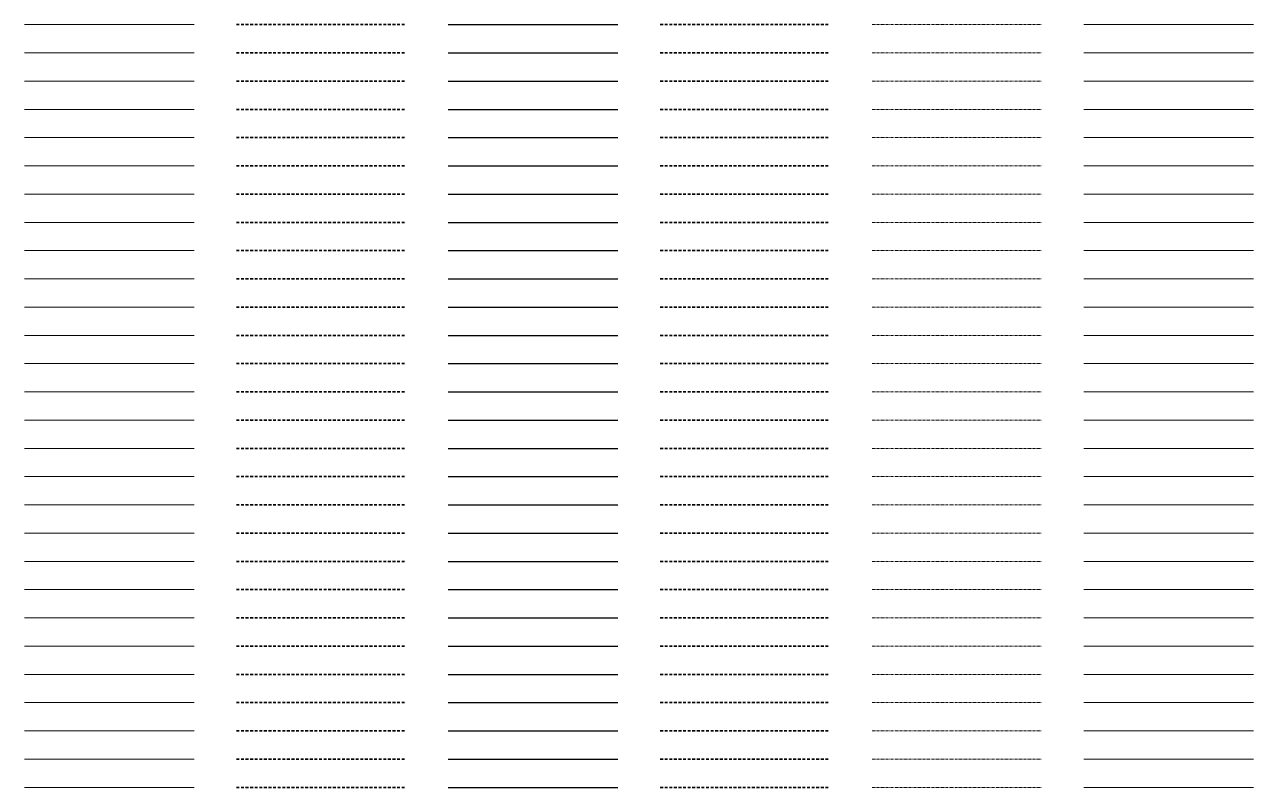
# Model space of a CAD drawing. Header units: metres. Extents: x -170 to 2070, y -13 to 17840.
# Drawn here: x 150 to 1020, y 10580 to 11120 of the extents above; entities that cross this region are included whole.
import ezdxf
from ezdxf.lldxf.tags import DXFTag

# ---------------------------------------------------------------- set-up
doc = ezdxf.new("R2010")
doc.units = ezdxf.units.M
doc.linetypes.add('KL-SO', pattern=[3.25, 2, -1.25])
doc.linetypes.add('KL-VERLATEN-SO', pattern=[3.25, 2, -0.5, 0.25, -0.5])
for name, color, linetype, lineweight in [('B-OI-KL-ET_MS_AANSLUITNET_20 kV_3x95Alrm as50-G', 7, 'Continuous', 18), ('B-OI-KL-ET_MS_AANSLUITNET_20 kV_3x95Alrm as50-RESERVE-G', 7, 'KL-RESERVE-SO', 18), ('B-OI-KL-ET_MS_AANSLUITNET_20 kV_3x95Alrm as50-VERLATEN-G', 7, 'KL-VERLATEN-SO', 18), ('B-OI-KL-ET_MS_AANSLUITNET_20 kV_OVERIG-G', 7, 'Continuous', 18), ('B-OI-KL-ET_MS_AANSLUITNET_20 kV_OVERIG-RESERVE-G', 7, 'KL-RESERVE-SO', 18), ('B-OI-KL-ET_MS_AANSLUITNET_20 kV_OVERIG-VERLATEN-G', 7, 'KL-VERLATEN-SO', 18), ('B-OI-KL-ET_MS_AANSLUITNET_3 kV_1x240Alrm as25-G', 7, 'Continuous', 18), ('B-OI-KL-ET_MS_AANSLUITNET_3 kV_1x240Alrm as25-RESERVE-G', 7, 'KL-RESERVE-SO', 18), ('B-OI-KL-ET_MS_AANSLUITNET_3 kV_1x240Alrm as25-VERLATEN-G', 7, 'KL-VERLATEN-SO', 18), ('B-OI-KL-ET_MS_AANSLUITNET_3 kV_1x400Cu 50as-G', 7, 'Continuous', 18), ('B-OI-KL-ET_MS_AANSLUITNET_3 kV_1x400Cu 50as-RESERVE-G', 7, 'KL-RESERVE-SO', 18), ('B-OI-KL-ET_MS_AANSLUITNET_3 kV_1x400Cu 50as-VERLATEN-G', 7, 'KL-VERLATEN-SO', 18), ('B-OI-KL-ET_MS_AANSLUITNET_3 kV_1x630Alrm as35-G', 7, 'Continuous', 18), ('B-OI-KL-ET_MS_AANSLUITNET_3 kV_1x630Alrm as35-RESERVE-G', 7, 'KL-RESERVE-SO', 18), ('B-OI-KL-ET_MS_AANSLUITNET_3 kV_1x630Alrm as35-VERLATEN-G', 7, 'KL-VERLATEN-SO', 18), ('B-OI-KL-ET_MS_AANSLUITNET_3 kV_1x630Alrm as50-G', 7, 'Continuous', 18), ('B-OI-KL-ET_MS_AANSLUITNET_3 kV_1x630Alrm as50-RESERVE-G', 7, 'KL-RESERVE-SO', 18), ('B-OI-KL-ET_MS_AANSLUITNET_3 kV_1x630Alrm as50-VERLATEN-G', 7, 'KL-VERLATEN-SO', 18), ('B-OI-KL-ET_MS_AANSLUITNET_3 kV_1x630Cu as35-G', 7, 'Continuous', 18), ('B-OI-KL-ET_MS_AANSLUITNET_3 kV_1x630Cu as35-RESERVE-G', 7, 'KL-RESERVE-SO', 18), ('B-OI-KL-ET_MS_AANSLUITNET_3 kV_1x630Cu as35-VERLATEN-G', 7, 'KL-VERLATEN-SO', 18), ('B-OI-KL-ET_MS_AANSLUITNET_3 kV_1x630Cu as50-G', 7, 'Continuous', 18), ('B-OI-KL-ET_MS_AANSLUITNET_3 kV_1x630Cu as50-RESERVE-G', 7, 'KL-RESERVE-SO', 18), ('B-OI-KL-ET_MS_AANSLUITNET_3 kV_1x630Cu as50-VERLATEN-G', 7, 'KL-VERLATEN-SO', 18), ('B-OI-KL-ET_MS_AANSLUITNET_3 kV_1x630Cu as70-G', 7, 'Continuous', 18), ('B-OI-KL-ET_MS_AANSLUITNET_3 kV_1x630Cu as70-RESERVE-G', 7, 'KL-RESERVE-SO', 18), ('B-OI-KL-ET_MS_AANSLUITNET_3 kV_1x630Cu as70-VERLATEN-G', 7, 'KL-VERLATEN-SO', 18), ('B-OI-KL-ET_MS_AANSLUITNET_3 kV_1x800Alrm as35-G', 7, 'Continuous', 18), ('B-OI-KL-ET_MS_AANSLUITNET_3 kV_1x800Alrm as35-RESERVE-G', 7, 'KL-RESERVE-SO', 18), ('B-OI-KL-ET_MS_AANSLUITNET_3 kV_1x800Alrm as35-VERLATEN-G', 7, 'KL-VERLATEN-SO', 18), ('B-OI-KL-ET_MS_AANSLUITNET_3 kV_1x800Alrm as50-G', 7, 'Continuous', 18), ('B-OI-KL-ET_MS_AANSLUITNET_3 kV_1x800Alrm as50-RESERVE-G', 7, 'KL-RESERVE-SO', 18), ('B-OI-KL-ET_MS_AANSLUITNET_3 kV_1x800Alrm as50-VERLATEN-G', 7, 'KL-VERLATEN-SO', 18), ('B-OI-KL-ET_MS_AANSLUITNET_3 kV_3x240Alrm as35-G', 7, 'Continuous', 18), ('B-OI-KL-ET_MS_AANSLUITNET_3 kV_3x240Alrm as35-RESERVE-G', 7, 'KL-RESERVE-SO', 18), ('B-OI-KL-ET_MS_AANSLUITNET_3 kV_3x240Alrm as35-VERLATEN-G', 7, 'KL-VERLATEN-SO', 18), ('B-OI-KL-ET_MS_AANSLUITNET_3 kV_3x240Alrm as50-G', 7, 'Continuous', 18), ('B-OI-KL-ET_MS_AANSLUITNET_3 kV_3x240Alrm as50-RESERVE-G', 7, 'KL-RESERVE-SO', 18), ('B-OI-KL-ET_MS_AANSLUITNET_3 kV_3x240Alrm as50-VERLATEN-G', 7, 'KL-VERLATEN-SO', 18), ('B-OI-KL-ET_MS_AANSLUITNET_3 kV_3x95Alrm as50-G', 7, 'Continuous', 18), ('B-OI-KL-ET_MS_AANSLUITNET_3 kV_3x95Alrm as50-RESERVE-G', 7, 'KL-RESERVE-SO', 18), ('B-OI-KL-ET_MS_AANSLUITNET_3 kV_3x95Alrm as50-VERLATEN-G', 7, 'KL-VERLATEN-SO', 18), ('B-OI-KL-ET_MS_AANSLUITNET_3 kV_OVERIG-G', 7, 'Continuous', 18), ('B-OI-KL-ET_MS_AANSLUITNET_3 kV_OVERIG-RESERVE-G', 7, 'KL-RESERVE-SO', 18), ('B-OI-KL-ET_MS_AANSLUITNET_3 kV_OVERIG-VERLATEN-G', 7, 'KL-VERLATEN-SO', 18), ('B-OI-KL-ET_MS_AANSLUITNET_6 kV_1x240Alrm as25-G', 7, 'Continuous', 18), ('B-OI-KL-ET_MS_AANSLUITNET_6 kV_1x240Alrm as25-RESERVE-G', 7, 'KL-RESERVE-SO', 18), ('B-OI-KL-ET_MS_AANSLUITNET_6 kV_1x240Alrm as25-VERLATEN-G', 7, 'KL-VERLATEN-SO', 18), ('B-OI-KL-ET_MS_AANSLUITNET_6 kV_1x400Cu 50as-G', 7, 'Continuous', 18), ('B-OI-KL-ET_MS_AANSLUITNET_6 kV_1x400Cu 50as-RESERVE-G', 7, 'KL-RESERVE-SO', 18), ('B-OI-KL-ET_MS_AANSLUITNET_6 kV_1x400Cu 50as-VERLATEN-G', 7, 'KL-VERLATEN-SO', 18), ('B-OI-KL-ET_MS_AANSLUITNET_6 kV_1x630Alrm as35-G', 7, 'Continuous', 18), ('B-OI-KL-ET_MS_AANSLUITNET_6 kV_1x630Alrm as35-RESERVE-G', 7, 'KL-RESERVE-SO', 18), ('B-OI-KL-ET_MS_AANSLUITNET_6 kV_1x630Alrm as35-VERLATEN-G', 7, 'KL-VERLATEN-SO', 18), ('B-OI-KL-ET_MS_AANSLUITNET_6 kV_1x630Alrm as50-G', 7, 'Continuous', 18), ('B-OI-KL-ET_MS_AANSLUITNET_6 kV_1x630Alrm as50-RESERVE-G', 7, 'KL-RESERVE-SO', 18), ('B-OI-KL-ET_MS_AANSLUITNET_6 kV_1x630Alrm as50-VERLATEN-G', 7, 'KL-VERLATEN-SO', 18), ('B-OI-KL-ET_MS_AANSLUITNET_6 kV_1x630Cu as35-G', 7, 'Continuous', 18), ('B-OI-KL-ET_MS_AANSLUITNET_6 kV_1x630Cu as35-RESERVE-G', 7, 'KL-RESERVE-SO', 18), ('B-OI-KL-ET_MS_AANSLUITNET_6 kV_1x630Cu as35-VERLATEN-G', 7, 'KL-VERLATEN-SO', 18), ('B-OI-KL-ET_MS_AANSLUITNET_6 kV_1x630Cu as50-G', 7, 'Continuous', 18), ('B-OI-KL-ET_MS_AANSLUITNET_6 kV_1x630Cu as50-RESERVE-G', 7, 'KL-RESERVE-SO', 18), ('B-OI-KL-ET_MS_AANSLUITNET_6 kV_1x630Cu as50-VERLATEN-G', 7, 'KL-VERLATEN-SO', 18), ('B-OI-KL-ET_MS_AANSLUITNET_6 kV_1x630Cu as70-G', 7, 'Continuous', 18), ('B-OI-KL-ET_MS_AANSLUITNET_6 kV_1x630Cu as70-RESERVE-G', 7, 'KL-RESERVE-SO', 18), ('B-OI-KL-ET_MS_AANSLUITNET_6 kV_1x630Cu as70-VERLATEN-G', 7, 'KL-VERLATEN-SO', 18), ('B-OI-KL-ET_MS_AANSLUITNET_6 kV_1x800Alrm as35-G', 7, 'Continuous', 18), ('B-OI-KL-ET_MS_AANSLUITNET_6 kV_1x800Alrm as35-RESERVE-G', 7, 'KL-RESERVE-SO', 18), ('B-OI-KL-ET_MS_AANSLUITNET_6 kV_1x800Alrm as35-VERLATEN-G', 7, 'KL-VERLATEN-SO', 18), ('B-OI-KL-ET_MS_AANSLUITNET_6 kV_1x800Alrm as50-G', 7, 'Continuous', 18), ('B-OI-KL-ET_MS_AANSLUITNET_6 kV_1x800Alrm as50-RESERVE-G', 7, 'KL-RESERVE-SO', 18), ('B-OI-KL-ET_MS_AANSLUITNET_6 kV_1x800Alrm as50-VERLATEN-G', 7, 'KL-VERLATEN-SO', 18), ('B-OI-KL-ET_MS_AANSLUITNET_6 kV_3x240Alrm as35-G', 7, 'Continuous', 18), ('B-OI-KL-ET_MS_AANSLUITNET_6 kV_3x240Alrm as35-RESERVE-G', 7, 'KL-RESERVE-SO', 18), ('B-OI-KL-ET_MS_AANSLUITNET_6 kV_3x240Alrm as35-VERLATEN-G', 7, 'KL-VERLATEN-SO', 18), ('B-OI-KL-ET_MS_AANSLUITNET_6 kV_3x240Alrm as50-G', 7, 'Continuous', 18), ('B-OI-KL-ET_MS_AANSLUITNET_6 kV_3x240Alrm as50-RESERVE-G', 7, 'KL-RESERVE-SO', 18), ('B-OI-KL-ET_MS_AANSLUITNET_6 kV_3x240Alrm as50-VERLATEN-G', 7, 'KL-VERLATEN-SO', 18), ('B-OI-KL-ET_MS_AANSLUITNET_6 kV_3x95Alrm as50-G', 7, 'Continuous', 18), ('B-OI-KL-ET_MS_AANSLUITNET_6 kV_3x95Alrm as50-RESERVE-G', 7, 'KL-RESERVE-SO', 18), ('B-OI-KL-ET_MS_AANSLUITNET_6 kV_3x95Alrm as50-VERLATEN-G', 7, 'KL-VERLATEN-SO', 18), ('B-OI-KL-ET_MS_AANSLUITNET_6 kV_OVERIG-G', 7, 'Continuous', 18), ('B-OI-KL-ET_MS_AANSLUITNET_6 kV_OVERIG-RESERVE-G', 7, 'KL-RESERVE-SO', 18), ('B-OI-KL-ET_MS_AANSLUITNET_6 kV_OVERIG-VERLATEN-G', 7, 'KL-VERLATEN-SO', 18), ('N-OI-KL-ET_MS_AANSLUITNET_20 kV_3x95Alrm as50-G', 7, 'KL-SO', 35), ('N-OI-KL-ET_MS_AANSLUITNET_20 kV_OVERIG-G', 7, 'KL-SO', 35), ('N-OI-KL-ET_MS_AANSLUITNET_3 kV_1x240Alrm as25-G', 7, 'KL-SO', 35), ('N-OI-KL-ET_MS_AANSLUITNET_3 kV_1x400Cu 50as-G', 7, 'KL-SO', 35), ('N-OI-KL-ET_MS_AANSLUITNET_3 kV_1x630Alrm as35-G', 7, 'KL-SO', 35), ('N-OI-KL-ET_MS_AANSLUITNET_3 kV_1x630Alrm as50-G', 7, 'KL-SO', 35), ('N-OI-KL-ET_MS_AANSLUITNET_3 kV_1x630Cu as35-G', 7, 'KL-SO', 35), ('N-OI-KL-ET_MS_AANSLUITNET_3 kV_1x630Cu as50-G', 7, 'KL-SO', 35), ('N-OI-KL-ET_MS_AANSLUITNET_3 kV_1x630Cu as70-G', 7, 'KL-SO', 35), ('N-OI-KL-ET_MS_AANSLUITNET_3 kV_1x800Alrm as35-G', 7, 'KL-SO', 35), ('N-OI-KL-ET_MS_AANSLUITNET_3 kV_1x800Alrm as50-G', 7, 'KL-SO', 35), ('N-OI-KL-ET_MS_AANSLUITNET_3 kV_3x240Alrm as35-G', 7, 'KL-SO', 35), ('N-OI-KL-ET_MS_AANSLUITNET_3 kV_3x240Alrm as50-G', 7, 'KL-SO', 35), ('N-OI-KL-ET_MS_AANSLUITNET_3 kV_3x95Alrm as50-G', 7, 'KL-SO', 35), ('N-OI-KL-ET_MS_AANSLUITNET_3 kV_OVERIG-G', 7, 'KL-SO', 35), ('N-OI-KL-ET_MS_AANSLUITNET_6 kV_1x240Alrm as25-G', 7, 'KL-SO', 35), ('N-OI-KL-ET_MS_AANSLUITNET_6 kV_1x400Cu 50as-G', 7, 'KL-SO', 35), ('N-OI-KL-ET_MS_AANSLUITNET_6 kV_1x630Alrm as35-G', 7, 'KL-SO', 35), ('N-OI-KL-ET_MS_AANSLUITNET_6 kV_1x630Alrm as50-G', 7, 'KL-SO', 35), ('N-OI-KL-ET_MS_AANSLUITNET_6 kV_1x630Cu as35-G', 7, 'KL-SO', 35), ('N-OI-KL-ET_MS_AANSLUITNET_6 kV_1x630Cu as50-G', 7, 'KL-SO', 35), ('N-OI-KL-ET_MS_AANSLUITNET_6 kV_1x630Cu as70-G', 7, 'KL-SO', 35), ('N-OI-KL-ET_MS_AANSLUITNET_6 kV_1x800Alrm as35-G', 7, 'KL-SO', 35), ('N-OI-KL-ET_MS_AANSLUITNET_6 kV_1x800Alrm as50-G', 7, 'KL-SO', 35), ('N-OI-KL-ET_MS_AANSLUITNET_6 kV_3x240Alrm as35-G', 7, 'KL-SO', 35), ('N-OI-KL-ET_MS_AANSLUITNET_6 kV_3x240Alrm as50-G', 7, 'KL-SO', 35), ('N-OI-KL-ET_MS_AANSLUITNET_6 kV_3x95Alrm as50-G', 7, 'KL-SO', 35), ('N-OI-KL-ET_MS_AANSLUITNET_6 kV_OVERIG-G', 7, 'KL-SO', 35), ('R-OI-KL-ET_MS_AANSLUITNET_20 kV_3x95Alrm as50-G', 7, 'KL-SO', 35), ('R-OI-KL-ET_MS_AANSLUITNET_20 kV_OVERIG-G', 7, 'KL-SO', 35), ('R-OI-KL-ET_MS_AANSLUITNET_3 kV_1x240Alrm as25-G', 7, 'KL-SO', 35), ('R-OI-KL-ET_MS_AANSLUITNET_3 kV_1x400Cu 50as-G', 7, 'KL-SO', 35), ('R-OI-KL-ET_MS_AANSLUITNET_3 kV_1x630Alrm as35-G', 7, 'KL-SO', 35), ('R-OI-KL-ET_MS_AANSLUITNET_3 kV_1x630Alrm as50-G', 7, 'KL-SO', 35), ('R-OI-KL-ET_MS_AANSLUITNET_3 kV_1x630Cu as35-G', 7, 'KL-SO', 35), ('R-OI-KL-ET_MS_AANSLUITNET_3 kV_1x630Cu as50-G', 7, 'KL-SO', 35), ('R-OI-KL-ET_MS_AANSLUITNET_3 kV_1x630Cu as70-G', 7, 'KL-SO', 35), ('R-OI-KL-ET_MS_AANSLUITNET_3 kV_1x800Alrm as35-G', 7, 'KL-SO', 35), ('R-OI-KL-ET_MS_AANSLUITNET_3 kV_1x800Alrm as50-G', 7, 'KL-SO', 35), ('R-OI-KL-ET_MS_AANSLUITNET_3 kV_3x240Alrm as35-G', 7, 'KL-SO', 35), ('R-OI-KL-ET_MS_AANSLUITNET_3 kV_3x240Alrm as50-G', 7, 'KL-SO', 35), ('R-OI-KL-ET_MS_AANSLUITNET_3 kV_3x95Alrm as50-G', 7, 'KL-SO', 35), ('R-OI-KL-ET_MS_AANSLUITNET_3 kV_OVERIG-G', 7, 'KL-SO', 35), ('R-OI-KL-ET_MS_AANSLUITNET_6 kV_1x240Alrm as25-G', 7, 'KL-SO', 35), ('R-OI-KL-ET_MS_AANSLUITNET_6 kV_1x400Cu 50as-G', 7, 'KL-SO', 35), ('R-OI-KL-ET_MS_AANSLUITNET_6 kV_1x630Alrm as35-G', 7, 'KL-SO', 35), ('R-OI-KL-ET_MS_AANSLUITNET_6 kV_1x630Alrm as50-G', 7, 'KL-SO', 35), ('R-OI-KL-ET_MS_AANSLUITNET_6 kV_1x630Cu as35-G', 7, 'KL-SO', 35), ('R-OI-KL-ET_MS_AANSLUITNET_6 kV_1x630Cu as50-G', 7, 'KL-SO', 35), ('R-OI-KL-ET_MS_AANSLUITNET_6 kV_1x630Cu as70-G', 7, 'KL-SO', 35), ('R-OI-KL-ET_MS_AANSLUITNET_6 kV_1x800Alrm as35-G', 7, 'KL-SO', 35), ('R-OI-KL-ET_MS_AANSLUITNET_6 kV_1x800Alrm as50-G', 7, 'KL-SO', 35), ('R-OI-KL-ET_MS_AANSLUITNET_6 kV_3x240Alrm as35-G', 7, 'KL-SO', 35), ('R-OI-KL-ET_MS_AANSLUITNET_6 kV_3x240Alrm as50-G', 7, 'KL-SO', 35), ('R-OI-KL-ET_MS_AANSLUITNET_6 kV_3x95Alrm as50-G', 7, 'KL-SO', 35), ('R-OI-KL-ET_MS_AANSLUITNET_6 kV_OVERIG-G', 7, 'KL-SO', 35), ('V-OI-KL-ET_MS_AANSLUITNET_20 kV_3x95Alrm as50-G', 7, 'V-KL-SO', 25), ('V-OI-KL-ET_MS_AANSLUITNET_20 kV_OVERIG-G', 7, 'V-KL-SO', 25), ('V-OI-KL-ET_MS_AANSLUITNET_3 kV_1x240Alrm as25-G', 7, 'V-KL-SO', 25), ('V-OI-KL-ET_MS_AANSLUITNET_3 kV_1x400Cu 50as-G', 7, 'V-KL-SO', 25), ('V-OI-KL-ET_MS_AANSLUITNET_3 kV_1x630Alrm as35-G', 7, 'V-KL-SO', 25), ('V-OI-KL-ET_MS_AANSLUITNET_3 kV_1x630Alrm as50-G', 7, 'V-KL-SO', 25), ('V-OI-KL-ET_MS_AANSLUITNET_3 kV_1x630Cu as35-G', 7, 'V-KL-SO', 25), ('V-OI-KL-ET_MS_AANSLUITNET_3 kV_1x630Cu as50-G', 7, 'V-KL-SO', 25), ('V-OI-KL-ET_MS_AANSLUITNET_3 kV_1x630Cu as70-G', 7, 'V-KL-SO', 25), ('V-OI-KL-ET_MS_AANSLUITNET_3 kV_1x800Alrm as35-G', 7, 'V-KL-SO', 25), ('V-OI-KL-ET_MS_AANSLUITNET_3 kV_1x800Alrm as50-G', 7, 'V-KL-SO', 25), ('V-OI-KL-ET_MS_AANSLUITNET_3 kV_3x240Alrm as35-G', 7, 'V-KL-SO', 25), ('V-OI-KL-ET_MS_AANSLUITNET_3 kV_3x240Alrm as50-G', 7, 'V-KL-SO', 25), ('V-OI-KL-ET_MS_AANSLUITNET_3 kV_3x95Alrm as50-G', 7, 'V-KL-SO', 25), ('V-OI-KL-ET_MS_AANSLUITNET_3 kV_OVERIG-G', 7, 'V-KL-SO', 25), ('V-OI-KL-ET_MS_AANSLUITNET_6 kV_1x240Alrm as25-G', 7, 'V-KL-SO', 25), ('V-OI-KL-ET_MS_AANSLUITNET_6 kV_1x400Cu 50as-G', 7, 'V-KL-SO', 25), ('V-OI-KL-ET_MS_AANSLUITNET_6 kV_1x630Alrm as35-G', 7, 'V-KL-SO', 25), ('V-OI-KL-ET_MS_AANSLUITNET_6 kV_1x630Alrm as50-G', 7, 'V-KL-SO', 25), ('V-OI-KL-ET_MS_AANSLUITNET_6 kV_1x630Cu as35-G', 7, 'V-KL-SO', 25), ('V-OI-KL-ET_MS_AANSLUITNET_6 kV_1x630Cu as50-G', 7, 'V-KL-SO', 25), ('V-OI-KL-ET_MS_AANSLUITNET_6 kV_1x630Cu as70-G', 7, 'V-KL-SO', 25), ('V-OI-KL-ET_MS_AANSLUITNET_6 kV_1x800Alrm as35-G', 7, 'V-KL-SO', 25), ('V-OI-KL-ET_MS_AANSLUITNET_6 kV_1x800Alrm as50-G', 7, 'V-KL-SO', 25), ('V-OI-KL-ET_MS_AANSLUITNET_6 kV_3x240Alrm as35-G', 7, 'V-KL-SO', 25), ('V-OI-KL-ET_MS_AANSLUITNET_6 kV_3x240Alrm as50-G', 7, 'V-KL-SO', 25), ('V-OI-KL-ET_MS_AANSLUITNET_6 kV_3x95Alrm as50-G', 7, 'V-KL-SO', 25), ('V-OI-KL-ET_MS_AANSLUITNET_6 kV_OVERIG-G', 7, 'V-KL-SO', 25)]:
    doc.layers.add(name, color=color, linetype=linetype, lineweight=lineweight)
tags = doc.linetypes.add('KL-RESERVE-SO', pattern='A,7,-2,["RS",Standard,S=1,R=0,X=-1,Y=-0.5],-1.5', length=10.5).pattern_tags.tags
tags[6] = DXFTag(74, 10)
doc.linetypes.add('V-KL-SO', pattern='A,2,[24,nlcs.shx,S=0.75,R=0,X=0,Y=0],2', length=4)

msp = doc.modelspace()

# ---------------------------------------------------------------- linework, layer by layer
at = {"layer": 'B-OI-KL-ET_MS_AANSLUITNET_20 kV_3x95Alrm as50-G'}
msp.add_line((150, 10580), (270, 10580), dxfattribs=at)
at = {"layer": 'B-OI-KL-ET_MS_AANSLUITNET_20 kV_3x95Alrm as50-RESERVE-G'}
msp.add_line((900, 10580), (1020, 10580), dxfattribs=at)
at = {"layer": 'B-OI-KL-ET_MS_AANSLUITNET_20 kV_3x95Alrm as50-VERLATEN-G'}
msp.add_line((750, 10580), (870, 10580), dxfattribs=at)
at = {"layer": 'B-OI-KL-ET_MS_AANSLUITNET_20 kV_OVERIG-G'}
msp.add_line((150, 10600), (270, 10600), dxfattribs=at)
at = {"layer": 'B-OI-KL-ET_MS_AANSLUITNET_20 kV_OVERIG-RESERVE-G'}
msp.add_line((900, 10600), (1020, 10600), dxfattribs=at)
at = {"layer": 'B-OI-KL-ET_MS_AANSLUITNET_20 kV_OVERIG-VERLATEN-G'}
msp.add_line((750, 10600), (870, 10600), dxfattribs=at)
at = {"layer": 'B-OI-KL-ET_MS_AANSLUITNET_3 kV_1x240Alrm as25-G'}
msp.add_line((150, 10620), (270, 10620), dxfattribs=at)
at = {"layer": 'B-OI-KL-ET_MS_AANSLUITNET_3 kV_1x240Alrm as25-RESERVE-G'}
msp.add_line((900, 10620), (1020, 10620), dxfattribs=at)
at = {"layer": 'B-OI-KL-ET_MS_AANSLUITNET_3 kV_1x240Alrm as25-VERLATEN-G'}
msp.add_line((750, 10620), (870, 10620), dxfattribs=at)
at = {"layer": 'B-OI-KL-ET_MS_AANSLUITNET_3 kV_1x400Cu 50as-G'}
msp.add_line((150, 10640), (270, 10640), dxfattribs=at)
at = {"layer": 'B-OI-KL-ET_MS_AANSLUITNET_3 kV_1x400Cu 50as-RESERVE-G'}
msp.add_line((900, 10640), (1020, 10640), dxfattribs=at)
at = {"layer": 'B-OI-KL-ET_MS_AANSLUITNET_3 kV_1x400Cu 50as-VERLATEN-G'}
msp.add_line((750, 10640), (870, 10640), dxfattribs=at)
at = {"layer": 'B-OI-KL-ET_MS_AANSLUITNET_3 kV_1x630Alrm as35-G'}
msp.add_line((150, 10660), (270, 10660), dxfattribs=at)
at = {"layer": 'B-OI-KL-ET_MS_AANSLUITNET_3 kV_1x630Alrm as35-RESERVE-G'}
msp.add_line((900, 10660), (1020, 10660), dxfattribs=at)
at = {"layer": 'B-OI-KL-ET_MS_AANSLUITNET_3 kV_1x630Alrm as35-VERLATEN-G'}
msp.add_line((750, 10660), (870, 10660), dxfattribs=at)
at = {"layer": 'B-OI-KL-ET_MS_AANSLUITNET_3 kV_1x630Alrm as50-G'}
msp.add_line((150, 10680), (270, 10680), dxfattribs=at)
at = {"layer": 'B-OI-KL-ET_MS_AANSLUITNET_3 kV_1x630Alrm as50-RESERVE-G'}
msp.add_line((900, 10680), (1020, 10680), dxfattribs=at)
at = {"layer": 'B-OI-KL-ET_MS_AANSLUITNET_3 kV_1x630Alrm as50-VERLATEN-G'}
msp.add_line((750, 10680), (870, 10680), dxfattribs=at)
at = {"layer": 'B-OI-KL-ET_MS_AANSLUITNET_3 kV_1x630Cu as35-G'}
msp.add_line((150, 10700), (270, 10700), dxfattribs=at)
at = {"layer": 'B-OI-KL-ET_MS_AANSLUITNET_3 kV_1x630Cu as35-RESERVE-G'}
msp.add_line((900, 10700), (1020, 10700), dxfattribs=at)
at = {"layer": 'B-OI-KL-ET_MS_AANSLUITNET_3 kV_1x630Cu as35-VERLATEN-G'}
msp.add_line((750, 10700), (870, 10700), dxfattribs=at)
at = {"layer": 'B-OI-KL-ET_MS_AANSLUITNET_3 kV_1x630Cu as50-G'}
msp.add_line((150, 10720), (270, 10720), dxfattribs=at)
at = {"layer": 'B-OI-KL-ET_MS_AANSLUITNET_3 kV_1x630Cu as50-RESERVE-G'}
msp.add_line((900, 10720), (1020, 10720), dxfattribs=at)
at = {"layer": 'B-OI-KL-ET_MS_AANSLUITNET_3 kV_1x630Cu as50-VERLATEN-G'}
msp.add_line((750, 10720), (870, 10720), dxfattribs=at)
at = {"layer": 'B-OI-KL-ET_MS_AANSLUITNET_3 kV_1x630Cu as70-G'}
msp.add_line((150, 10740), (270, 10740), dxfattribs=at)
at = {"layer": 'B-OI-KL-ET_MS_AANSLUITNET_3 kV_1x630Cu as70-RESERVE-G'}
msp.add_line((900, 10740), (1020, 10740), dxfattribs=at)
at = {"layer": 'B-OI-KL-ET_MS_AANSLUITNET_3 kV_1x630Cu as70-VERLATEN-G'}
msp.add_line((750, 10740), (870, 10740), dxfattribs=at)
at = {"layer": 'B-OI-KL-ET_MS_AANSLUITNET_3 kV_1x800Alrm as35-G'}
msp.add_line((150, 10760), (270, 10760), dxfattribs=at)
at = {"layer": 'B-OI-KL-ET_MS_AANSLUITNET_3 kV_1x800Alrm as35-RESERVE-G'}
msp.add_line((900, 10760), (1020, 10760), dxfattribs=at)
at = {"layer": 'B-OI-KL-ET_MS_AANSLUITNET_3 kV_1x800Alrm as35-VERLATEN-G'}
msp.add_line((750, 10760), (870, 10760), dxfattribs=at)
at = {"layer": 'B-OI-KL-ET_MS_AANSLUITNET_3 kV_1x800Alrm as50-G'}
msp.add_line((150, 10780), (270, 10780), dxfattribs=at)
at = {"layer": 'B-OI-KL-ET_MS_AANSLUITNET_3 kV_1x800Alrm as50-RESERVE-G'}
msp.add_line((900, 10780), (1020, 10780), dxfattribs=at)
at = {"layer": 'B-OI-KL-ET_MS_AANSLUITNET_3 kV_1x800Alrm as50-VERLATEN-G'}
msp.add_line((750, 10780), (870, 10780), dxfattribs=at)
at = {"layer": 'B-OI-KL-ET_MS_AANSLUITNET_3 kV_3x240Alrm as35-G'}
msp.add_line((150, 10800), (270, 10800), dxfattribs=at)
at = {"layer": 'B-OI-KL-ET_MS_AANSLUITNET_3 kV_3x240Alrm as35-RESERVE-G'}
msp.add_line((900, 10800), (1020, 10800), dxfattribs=at)
at = {"layer": 'B-OI-KL-ET_MS_AANSLUITNET_3 kV_3x240Alrm as35-VERLATEN-G'}
msp.add_line((750, 10800), (870, 10800), dxfattribs=at)
at = {"layer": 'B-OI-KL-ET_MS_AANSLUITNET_3 kV_3x240Alrm as50-G'}
msp.add_line((150, 10820), (270, 10820), dxfattribs=at)
at = {"layer": 'B-OI-KL-ET_MS_AANSLUITNET_3 kV_3x240Alrm as50-RESERVE-G'}
msp.add_line((900, 10820), (1020, 10820), dxfattribs=at)
at = {"layer": 'B-OI-KL-ET_MS_AANSLUITNET_3 kV_3x240Alrm as50-VERLATEN-G'}
msp.add_line((750, 10820), (870, 10820), dxfattribs=at)
at = {"layer": 'B-OI-KL-ET_MS_AANSLUITNET_3 kV_3x95Alrm as50-G'}
msp.add_line((150, 10840), (270, 10840), dxfattribs=at)
at = {"layer": 'B-OI-KL-ET_MS_AANSLUITNET_3 kV_3x95Alrm as50-RESERVE-G'}
msp.add_line((900, 10840), (1020, 10840), dxfattribs=at)
at = {"layer": 'B-OI-KL-ET_MS_AANSLUITNET_3 kV_3x95Alrm as50-VERLATEN-G'}
msp.add_line((750, 10840), (870, 10840), dxfattribs=at)
at = {"layer": 'B-OI-KL-ET_MS_AANSLUITNET_3 kV_OVERIG-G'}
msp.add_line((150, 10860), (270, 10860), dxfattribs=at)
at = {"layer": 'B-OI-KL-ET_MS_AANSLUITNET_3 kV_OVERIG-RESERVE-G'}
msp.add_line((900, 10860), (1020, 10860), dxfattribs=at)
at = {"layer": 'B-OI-KL-ET_MS_AANSLUITNET_3 kV_OVERIG-VERLATEN-G'}
msp.add_line((750, 10860), (870, 10860), dxfattribs=at)
at = {"layer": 'B-OI-KL-ET_MS_AANSLUITNET_6 kV_1x240Alrm as25-G'}
msp.add_line((150, 10880), (270, 10880), dxfattribs=at)
at = {"layer": 'B-OI-KL-ET_MS_AANSLUITNET_6 kV_1x240Alrm as25-RESERVE-G'}
msp.add_line((900, 10880), (1020, 10880), dxfattribs=at)
at = {"layer": 'B-OI-KL-ET_MS_AANSLUITNET_6 kV_1x240Alrm as25-VERLATEN-G'}
msp.add_line((750, 10880), (870, 10880), dxfattribs=at)
at = {"layer": 'B-OI-KL-ET_MS_AANSLUITNET_6 kV_1x400Cu 50as-G'}
msp.add_line((150, 10900), (270, 10900), dxfattribs=at)
at = {"layer": 'B-OI-KL-ET_MS_AANSLUITNET_6 kV_1x400Cu 50as-RESERVE-G'}
msp.add_line((900, 10900), (1020, 10900), dxfattribs=at)
at = {"layer": 'B-OI-KL-ET_MS_AANSLUITNET_6 kV_1x400Cu 50as-VERLATEN-G'}
msp.add_line((750, 10900), (870, 10900), dxfattribs=at)
at = {"layer": 'B-OI-KL-ET_MS_AANSLUITNET_6 kV_1x630Alrm as35-G'}
msp.add_line((150, 10920), (270, 10920), dxfattribs=at)
at = {"layer": 'B-OI-KL-ET_MS_AANSLUITNET_6 kV_1x630Alrm as35-RESERVE-G'}
msp.add_line((900, 10920), (1020, 10920), dxfattribs=at)
at = {"layer": 'B-OI-KL-ET_MS_AANSLUITNET_6 kV_1x630Alrm as35-VERLATEN-G'}
msp.add_line((750, 10920), (870, 10920), dxfattribs=at)
at = {"layer": 'B-OI-KL-ET_MS_AANSLUITNET_6 kV_1x630Alrm as50-G'}
msp.add_line((150, 10940), (270, 10940), dxfattribs=at)
at = {"layer": 'B-OI-KL-ET_MS_AANSLUITNET_6 kV_1x630Alrm as50-RESERVE-G'}
msp.add_line((900, 10940), (1020, 10940), dxfattribs=at)
at = {"layer": 'B-OI-KL-ET_MS_AANSLUITNET_6 kV_1x630Alrm as50-VERLATEN-G'}
msp.add_line((750, 10940), (870, 10940), dxfattribs=at)
at = {"layer": 'B-OI-KL-ET_MS_AANSLUITNET_6 kV_1x630Cu as35-G'}
msp.add_line((150, 10960), (270, 10960), dxfattribs=at)
at = {"layer": 'B-OI-KL-ET_MS_AANSLUITNET_6 kV_1x630Cu as35-RESERVE-G'}
msp.add_line((900, 10960), (1020, 10960), dxfattribs=at)
at = {"layer": 'B-OI-KL-ET_MS_AANSLUITNET_6 kV_1x630Cu as35-VERLATEN-G'}
msp.add_line((750, 10960), (870, 10960), dxfattribs=at)
at = {"layer": 'B-OI-KL-ET_MS_AANSLUITNET_6 kV_1x630Cu as50-G'}
msp.add_line((150, 10980), (270, 10980), dxfattribs=at)
at = {"layer": 'B-OI-KL-ET_MS_AANSLUITNET_6 kV_1x630Cu as50-RESERVE-G'}
msp.add_line((900, 10980), (1020, 10980), dxfattribs=at)
at = {"layer": 'B-OI-KL-ET_MS_AANSLUITNET_6 kV_1x630Cu as50-VERLATEN-G'}
msp.add_line((750, 10980), (870, 10980), dxfattribs=at)
at = {"layer": 'B-OI-KL-ET_MS_AANSLUITNET_6 kV_1x630Cu as70-G'}
msp.add_line((150, 11000), (270, 11000), dxfattribs=at)
at = {"layer": 'B-OI-KL-ET_MS_AANSLUITNET_6 kV_1x630Cu as70-RESERVE-G'}
msp.add_line((900, 11000), (1020, 11000), dxfattribs=at)
at = {"layer": 'B-OI-KL-ET_MS_AANSLUITNET_6 kV_1x630Cu as70-VERLATEN-G'}
msp.add_line((750, 11000), (870, 11000), dxfattribs=at)
at = {"layer": 'B-OI-KL-ET_MS_AANSLUITNET_6 kV_1x800Alrm as35-G'}
msp.add_line((150, 11020), (270, 11020), dxfattribs=at)
at = {"layer": 'B-OI-KL-ET_MS_AANSLUITNET_6 kV_1x800Alrm as35-RESERVE-G'}
msp.add_line((900, 11020), (1020, 11020), dxfattribs=at)
at = {"layer": 'B-OI-KL-ET_MS_AANSLUITNET_6 kV_1x800Alrm as35-VERLATEN-G'}
msp.add_line((750, 11020), (870, 11020), dxfattribs=at)
at = {"layer": 'B-OI-KL-ET_MS_AANSLUITNET_6 kV_1x800Alrm as50-G'}
msp.add_line((150, 11040), (270, 11040), dxfattribs=at)
at = {"layer": 'B-OI-KL-ET_MS_AANSLUITNET_6 kV_1x800Alrm as50-RESERVE-G'}
msp.add_line((900, 11040), (1020, 11040), dxfattribs=at)
at = {"layer": 'B-OI-KL-ET_MS_AANSLUITNET_6 kV_1x800Alrm as50-VERLATEN-G'}
msp.add_line((750, 11040), (870, 11040), dxfattribs=at)
at = {"layer": 'B-OI-KL-ET_MS_AANSLUITNET_6 kV_3x240Alrm as35-G'}
msp.add_line((150, 11060), (270, 11060), dxfattribs=at)
at = {"layer": 'B-OI-KL-ET_MS_AANSLUITNET_6 kV_3x240Alrm as35-RESERVE-G'}
msp.add_line((900, 11060), (1020, 11060), dxfattribs=at)
at = {"layer": 'B-OI-KL-ET_MS_AANSLUITNET_6 kV_3x240Alrm as35-VERLATEN-G'}
msp.add_line((750, 11060), (870, 11060), dxfattribs=at)
at = {"layer": 'B-OI-KL-ET_MS_AANSLUITNET_6 kV_3x240Alrm as50-G'}
msp.add_line((150, 11080), (270, 11080), dxfattribs=at)
at = {"layer": 'B-OI-KL-ET_MS_AANSLUITNET_6 kV_3x240Alrm as50-RESERVE-G'}
msp.add_line((900, 11080), (1020, 11080), dxfattribs=at)
at = {"layer": 'B-OI-KL-ET_MS_AANSLUITNET_6 kV_3x240Alrm as50-VERLATEN-G'}
msp.add_line((750, 11080), (870, 11080), dxfattribs=at)
at = {"layer": 'B-OI-KL-ET_MS_AANSLUITNET_6 kV_3x95Alrm as50-G'}
msp.add_line((150, 11100), (270, 11100), dxfattribs=at)
at = {"layer": 'B-OI-KL-ET_MS_AANSLUITNET_6 kV_3x95Alrm as50-RESERVE-G'}
msp.add_line((900, 11100), (1020, 11100), dxfattribs=at)
at = {"layer": 'B-OI-KL-ET_MS_AANSLUITNET_6 kV_3x95Alrm as50-VERLATEN-G'}
msp.add_line((750, 11100), (870, 11100), dxfattribs=at)
at = {"layer": 'B-OI-KL-ET_MS_AANSLUITNET_6 kV_OVERIG-G'}
msp.add_line((150, 11120), (270, 11120), dxfattribs=at)
at = {"layer": 'B-OI-KL-ET_MS_AANSLUITNET_6 kV_OVERIG-RESERVE-G'}
msp.add_line((900, 11120), (1020, 11120), dxfattribs=at)
at = {"layer": 'B-OI-KL-ET_MS_AANSLUITNET_6 kV_OVERIG-VERLATEN-G'}
msp.add_line((750, 11120), (870, 11120), dxfattribs=at)
at = {"layer": 'N-OI-KL-ET_MS_AANSLUITNET_20 kV_3x95Alrm as50-G'}
msp.add_line((300, 10580), (420, 10580), dxfattribs=at)
at = {"layer": 'N-OI-KL-ET_MS_AANSLUITNET_20 kV_OVERIG-G'}
msp.add_line((300, 10600), (420, 10600), dxfattribs=at)
at = {"layer": 'N-OI-KL-ET_MS_AANSLUITNET_3 kV_1x240Alrm as25-G'}
msp.add_line((300, 10620), (420, 10620), dxfattribs=at)
at = {"layer": 'N-OI-KL-ET_MS_AANSLUITNET_3 kV_1x400Cu 50as-G'}
msp.add_line((300, 10640), (420, 10640), dxfattribs=at)
at = {"layer": 'N-OI-KL-ET_MS_AANSLUITNET_3 kV_1x630Alrm as35-G'}
msp.add_line((300, 10660), (420, 10660), dxfattribs=at)
at = {"layer": 'N-OI-KL-ET_MS_AANSLUITNET_3 kV_1x630Alrm as50-G'}
msp.add_line((300, 10680), (420, 10680), dxfattribs=at)
at = {"layer": 'N-OI-KL-ET_MS_AANSLUITNET_3 kV_1x630Cu as35-G'}
msp.add_line((300, 10700), (420, 10700), dxfattribs=at)
at = {"layer": 'N-OI-KL-ET_MS_AANSLUITNET_3 kV_1x630Cu as50-G'}
msp.add_line((300, 10720), (420, 10720), dxfattribs=at)
at = {"layer": 'N-OI-KL-ET_MS_AANSLUITNET_3 kV_1x630Cu as70-G'}
msp.add_line((300, 10740), (420, 10740), dxfattribs=at)
at = {"layer": 'N-OI-KL-ET_MS_AANSLUITNET_3 kV_1x800Alrm as35-G'}
msp.add_line((300, 10760), (420, 10760), dxfattribs=at)
at = {"layer": 'N-OI-KL-ET_MS_AANSLUITNET_3 kV_1x800Alrm as50-G'}
msp.add_line((300, 10780), (420, 10780), dxfattribs=at)
at = {"layer": 'N-OI-KL-ET_MS_AANSLUITNET_3 kV_3x240Alrm as35-G'}
msp.add_line((300, 10800), (420, 10800), dxfattribs=at)
at = {"layer": 'N-OI-KL-ET_MS_AANSLUITNET_3 kV_3x240Alrm as50-G'}
msp.add_line((300, 10820), (420, 10820), dxfattribs=at)
at = {"layer": 'N-OI-KL-ET_MS_AANSLUITNET_3 kV_3x95Alrm as50-G'}
msp.add_line((300, 10840), (420, 10840), dxfattribs=at)
at = {"layer": 'N-OI-KL-ET_MS_AANSLUITNET_3 kV_OVERIG-G'}
msp.add_line((300, 10860), (420, 10860), dxfattribs=at)
at = {"layer": 'N-OI-KL-ET_MS_AANSLUITNET_6 kV_1x240Alrm as25-G'}
msp.add_line((300, 10880), (420, 10880), dxfattribs=at)
at = {"layer": 'N-OI-KL-ET_MS_AANSLUITNET_6 kV_1x400Cu 50as-G'}
msp.add_line((300, 10900), (420, 10900), dxfattribs=at)
at = {"layer": 'N-OI-KL-ET_MS_AANSLUITNET_6 kV_1x630Alrm as35-G'}
msp.add_line((300, 10920), (420, 10920), dxfattribs=at)
at = {"layer": 'N-OI-KL-ET_MS_AANSLUITNET_6 kV_1x630Alrm as50-G'}
msp.add_line((300, 10940), (420, 10940), dxfattribs=at)
at = {"layer": 'N-OI-KL-ET_MS_AANSLUITNET_6 kV_1x630Cu as35-G'}
msp.add_line((300, 10960), (420, 10960), dxfattribs=at)
at = {"layer": 'N-OI-KL-ET_MS_AANSLUITNET_6 kV_1x630Cu as50-G'}
msp.add_line((300, 10980), (420, 10980), dxfattribs=at)
at = {"layer": 'N-OI-KL-ET_MS_AANSLUITNET_6 kV_1x630Cu as70-G'}
msp.add_line((300, 11000), (420, 11000), dxfattribs=at)
at = {"layer": 'N-OI-KL-ET_MS_AANSLUITNET_6 kV_1x800Alrm as35-G'}
msp.add_line((300, 11020), (420, 11020), dxfattribs=at)
at = {"layer": 'N-OI-KL-ET_MS_AANSLUITNET_6 kV_1x800Alrm as50-G'}
msp.add_line((300, 11040), (420, 11040), dxfattribs=at)
at = {"layer": 'N-OI-KL-ET_MS_AANSLUITNET_6 kV_3x240Alrm as35-G'}
msp.add_line((300, 11060), (420, 11060), dxfattribs=at)
at = {"layer": 'N-OI-KL-ET_MS_AANSLUITNET_6 kV_3x240Alrm as50-G'}
msp.add_line((300, 11080), (420, 11080), dxfattribs=at)
at = {"layer": 'N-OI-KL-ET_MS_AANSLUITNET_6 kV_3x95Alrm as50-G'}
msp.add_line((300, 11100), (420, 11100), dxfattribs=at)
at = {"layer": 'N-OI-KL-ET_MS_AANSLUITNET_6 kV_OVERIG-G'}
msp.add_line((300, 11120), (420, 11120), dxfattribs=at)
at = {"layer": 'R-OI-KL-ET_MS_AANSLUITNET_20 kV_3x95Alrm as50-G'}
msp.add_line((600, 10580), (720, 10580), dxfattribs=at)
at = {"layer": 'R-OI-KL-ET_MS_AANSLUITNET_20 kV_OVERIG-G'}
msp.add_line((600, 10600), (720, 10600), dxfattribs=at)
at = {"layer": 'R-OI-KL-ET_MS_AANSLUITNET_3 kV_1x240Alrm as25-G'}
msp.add_line((600, 10620), (720, 10620), dxfattribs=at)
at = {"layer": 'R-OI-KL-ET_MS_AANSLUITNET_3 kV_1x400Cu 50as-G'}
msp.add_line((600, 10640), (720, 10640), dxfattribs=at)
at = {"layer": 'R-OI-KL-ET_MS_AANSLUITNET_3 kV_1x630Alrm as35-G'}
msp.add_line((600, 10660), (720, 10660), dxfattribs=at)
at = {"layer": 'R-OI-KL-ET_MS_AANSLUITNET_3 kV_1x630Alrm as50-G'}
msp.add_line((600, 10680), (720, 10680), dxfattribs=at)
at = {"layer": 'R-OI-KL-ET_MS_AANSLUITNET_3 kV_1x630Cu as35-G'}
msp.add_line((600, 10700), (720, 10700), dxfattribs=at)
at = {"layer": 'R-OI-KL-ET_MS_AANSLUITNET_3 kV_1x630Cu as50-G'}
msp.add_line((600, 10720), (720, 10720), dxfattribs=at)
at = {"layer": 'R-OI-KL-ET_MS_AANSLUITNET_3 kV_1x630Cu as70-G'}
msp.add_line((600, 10740), (720, 10740), dxfattribs=at)
at = {"layer": 'R-OI-KL-ET_MS_AANSLUITNET_3 kV_1x800Alrm as35-G'}
msp.add_line((600, 10760), (720, 10760), dxfattribs=at)
at = {"layer": 'R-OI-KL-ET_MS_AANSLUITNET_3 kV_1x800Alrm as50-G'}
msp.add_line((600, 10780), (720, 10780), dxfattribs=at)
at = {"layer": 'R-OI-KL-ET_MS_AANSLUITNET_3 kV_3x240Alrm as35-G'}
msp.add_line((600, 10800), (720, 10800), dxfattribs=at)
at = {"layer": 'R-OI-KL-ET_MS_AANSLUITNET_3 kV_3x240Alrm as50-G'}
msp.add_line((600, 10820), (720, 10820), dxfattribs=at)
at = {"layer": 'R-OI-KL-ET_MS_AANSLUITNET_3 kV_3x95Alrm as50-G'}
msp.add_line((600, 10840), (720, 10840), dxfattribs=at)
at = {"layer": 'R-OI-KL-ET_MS_AANSLUITNET_3 kV_OVERIG-G'}
msp.add_line((600, 10860), (720, 10860), dxfattribs=at)
at = {"layer": 'R-OI-KL-ET_MS_AANSLUITNET_6 kV_1x240Alrm as25-G'}
msp.add_line((600, 10880), (720, 10880), dxfattribs=at)
at = {"layer": 'R-OI-KL-ET_MS_AANSLUITNET_6 kV_1x400Cu 50as-G'}
msp.add_line((600, 10900), (720, 10900), dxfattribs=at)
at = {"layer": 'R-OI-KL-ET_MS_AANSLUITNET_6 kV_1x630Alrm as35-G'}
msp.add_line((600, 10920), (720, 10920), dxfattribs=at)
at = {"layer": 'R-OI-KL-ET_MS_AANSLUITNET_6 kV_1x630Alrm as50-G'}
msp.add_line((600, 10940), (720, 10940), dxfattribs=at)
at = {"layer": 'R-OI-KL-ET_MS_AANSLUITNET_6 kV_1x630Cu as35-G'}
msp.add_line((600, 10960), (720, 10960), dxfattribs=at)
at = {"layer": 'R-OI-KL-ET_MS_AANSLUITNET_6 kV_1x630Cu as50-G'}
msp.add_line((600, 10980), (720, 10980), dxfattribs=at)
at = {"layer": 'R-OI-KL-ET_MS_AANSLUITNET_6 kV_1x630Cu as70-G'}
msp.add_line((600, 11000), (720, 11000), dxfattribs=at)
at = {"layer": 'R-OI-KL-ET_MS_AANSLUITNET_6 kV_1x800Alrm as35-G'}
msp.add_line((600, 11020), (720, 11020), dxfattribs=at)
at = {"layer": 'R-OI-KL-ET_MS_AANSLUITNET_6 kV_1x800Alrm as50-G'}
msp.add_line((600, 11040), (720, 11040), dxfattribs=at)
at = {"layer": 'R-OI-KL-ET_MS_AANSLUITNET_6 kV_3x240Alrm as35-G'}
msp.add_line((600, 11060), (720, 11060), dxfattribs=at)
at = {"layer": 'R-OI-KL-ET_MS_AANSLUITNET_6 kV_3x240Alrm as50-G'}
msp.add_line((600, 11080), (720, 11080), dxfattribs=at)
at = {"layer": 'R-OI-KL-ET_MS_AANSLUITNET_6 kV_3x95Alrm as50-G'}
msp.add_line((600, 11100), (720, 11100), dxfattribs=at)
at = {"layer": 'R-OI-KL-ET_MS_AANSLUITNET_6 kV_OVERIG-G'}
msp.add_line((600, 11120), (720, 11120), dxfattribs=at)
at = {"layer": 'V-OI-KL-ET_MS_AANSLUITNET_20 kV_3x95Alrm as50-G'}
msp.add_line((450, 10580), (570, 10580), dxfattribs=at)
at = {"layer": 'V-OI-KL-ET_MS_AANSLUITNET_20 kV_OVERIG-G'}
msp.add_line((450, 10600), (570, 10600), dxfattribs=at)
at = {"layer": 'V-OI-KL-ET_MS_AANSLUITNET_3 kV_1x240Alrm as25-G'}
msp.add_line((450, 10620), (570, 10620), dxfattribs=at)
at = {"layer": 'V-OI-KL-ET_MS_AANSLUITNET_3 kV_1x400Cu 50as-G'}
msp.add_line((450, 10640), (570, 10640), dxfattribs=at)
at = {"layer": 'V-OI-KL-ET_MS_AANSLUITNET_3 kV_1x630Alrm as35-G'}
msp.add_line((450, 10660), (570, 10660), dxfattribs=at)
at = {"layer": 'V-OI-KL-ET_MS_AANSLUITNET_3 kV_1x630Alrm as50-G'}
msp.add_line((450, 10680), (570, 10680), dxfattribs=at)
at = {"layer": 'V-OI-KL-ET_MS_AANSLUITNET_3 kV_1x630Cu as35-G'}
msp.add_line((450, 10700), (570, 10700), dxfattribs=at)
at = {"layer": 'V-OI-KL-ET_MS_AANSLUITNET_3 kV_1x630Cu as50-G'}
msp.add_line((450, 10720), (570, 10720), dxfattribs=at)
at = {"layer": 'V-OI-KL-ET_MS_AANSLUITNET_3 kV_1x630Cu as70-G'}
msp.add_line((450, 10740), (570, 10740), dxfattribs=at)
at = {"layer": 'V-OI-KL-ET_MS_AANSLUITNET_3 kV_1x800Alrm as35-G'}
msp.add_line((450, 10760), (570, 10760), dxfattribs=at)
at = {"layer": 'V-OI-KL-ET_MS_AANSLUITNET_3 kV_1x800Alrm as50-G'}
msp.add_line((450, 10780), (570, 10780), dxfattribs=at)
at = {"layer": 'V-OI-KL-ET_MS_AANSLUITNET_3 kV_3x240Alrm as35-G'}
msp.add_line((450, 10800), (570, 10800), dxfattribs=at)
at = {"layer": 'V-OI-KL-ET_MS_AANSLUITNET_3 kV_3x240Alrm as50-G'}
msp.add_line((450, 10820), (570, 10820), dxfattribs=at)
at = {"layer": 'V-OI-KL-ET_MS_AANSLUITNET_3 kV_3x95Alrm as50-G'}
msp.add_line((450, 10840), (570, 10840), dxfattribs=at)
at = {"layer": 'V-OI-KL-ET_MS_AANSLUITNET_3 kV_OVERIG-G'}
msp.add_line((450, 10860), (570, 10860), dxfattribs=at)
at = {"layer": 'V-OI-KL-ET_MS_AANSLUITNET_6 kV_1x240Alrm as25-G'}
msp.add_line((450, 10880), (570, 10880), dxfattribs=at)
at = {"layer": 'V-OI-KL-ET_MS_AANSLUITNET_6 kV_1x400Cu 50as-G'}
msp.add_line((450, 10900), (570, 10900), dxfattribs=at)
at = {"layer": 'V-OI-KL-ET_MS_AANSLUITNET_6 kV_1x630Alrm as35-G'}
msp.add_line((450, 10920), (570, 10920), dxfattribs=at)
at = {"layer": 'V-OI-KL-ET_MS_AANSLUITNET_6 kV_1x630Alrm as50-G'}
msp.add_line((450, 10940), (570, 10940), dxfattribs=at)
at = {"layer": 'V-OI-KL-ET_MS_AANSLUITNET_6 kV_1x630Cu as35-G'}
msp.add_line((450, 10960), (570, 10960), dxfattribs=at)
at = {"layer": 'V-OI-KL-ET_MS_AANSLUITNET_6 kV_1x630Cu as50-G'}
msp.add_line((450, 10980), (570, 10980), dxfattribs=at)
at = {"layer": 'V-OI-KL-ET_MS_AANSLUITNET_6 kV_1x630Cu as70-G'}
msp.add_line((450, 11000), (570, 11000), dxfattribs=at)
at = {"layer": 'V-OI-KL-ET_MS_AANSLUITNET_6 kV_1x800Alrm as35-G'}
msp.add_line((450, 11020), (570, 11020), dxfattribs=at)
at = {"layer": 'V-OI-KL-ET_MS_AANSLUITNET_6 kV_1x800Alrm as50-G'}
msp.add_line((450, 11040), (570, 11040), dxfattribs=at)
at = {"layer": 'V-OI-KL-ET_MS_AANSLUITNET_6 kV_3x240Alrm as35-G'}
msp.add_line((450, 11060), (570, 11060), dxfattribs=at)
at = {"layer": 'V-OI-KL-ET_MS_AANSLUITNET_6 kV_3x240Alrm as50-G'}
msp.add_line((450, 11080), (570, 11080), dxfattribs=at)
at = {"layer": 'V-OI-KL-ET_MS_AANSLUITNET_6 kV_3x95Alrm as50-G'}
msp.add_line((450, 11100), (570, 11100), dxfattribs=at)
at = {"layer": 'V-OI-KL-ET_MS_AANSLUITNET_6 kV_OVERIG-G'}
msp.add_line((450, 11120), (570, 11120), dxfattribs=at)

doc.saveas('drawing.dxf')
